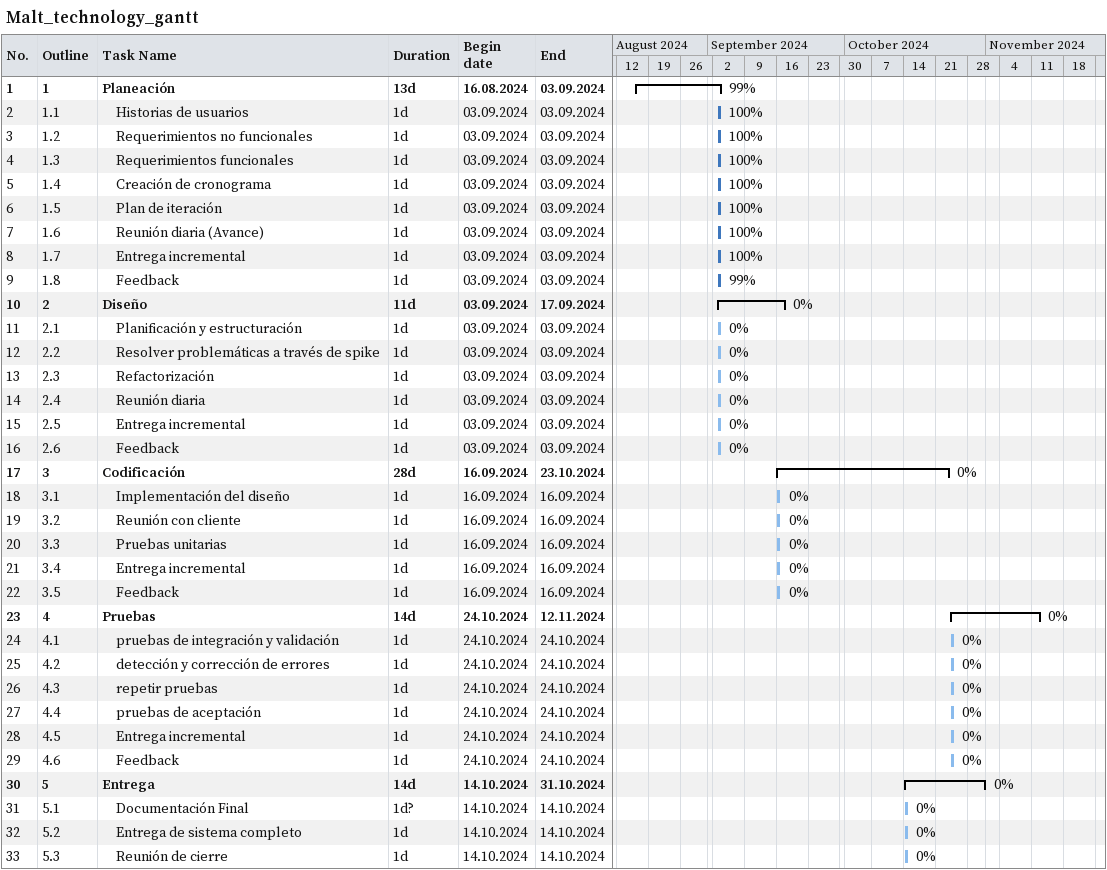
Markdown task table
Malt_technology_gantt

| ID | WBS | Task | Duration | Start | Finish | % complete |
|---|---|---|---|---|---|---|
| 1 | 1 | **Planeación** | 13d | 2024-08-16 | 2024-09-03 | 99 |
| 2 | 1.1 | Historias de usuarios | 1d | 2024-09-03 | 2024-09-03 | 100 |
| 3 | 1.2 | Requerimientos no funcionales | 1d | 2024-09-03 | 2024-09-03 | 100 |
| 4 | 1.3 | Requerimientos funcionales | 1d | 2024-09-03 | 2024-09-03 | 100 |
| 5 | 1.4 | Creación de cronograma | 1d | 2024-09-03 | 2024-09-03 | 100 |
| 6 | 1.5 | Plan de iteración | 1d | 2024-09-03 | 2024-09-03 | 100 |
| 7 | 1.6 | Reunión diaria (Avance) | 1d | 2024-09-03 | 2024-09-03 | 100 |
| 8 | 1.7 | Entrega incremental | 1d | 2024-09-03 | 2024-09-03 | 100 |
| 9 | 1.8 | Feedback | 1d | 2024-09-03 | 2024-09-03 | 99 |
| 10 | 2 | **Diseño** | 11d | 2024-09-03 | 2024-09-17 | 0 |
| 11 | 2.1 | Planificación y estructuración | 1d | 2024-09-03 | 2024-09-03 | 0 |
| 12 | 2.2 | Resolver problemáticas a través de spike | 1d | 2024-09-03 | 2024-09-03 | 0 |
| 13 | 2.3 | Refactorización | 1d | 2024-09-03 | 2024-09-03 | 0 |
| 14 | 2.4 | Reunión diaria | 1d | 2024-09-03 | 2024-09-03 | 0 |
| 15 | 2.5 | Entrega incremental | 1d | 2024-09-03 | 2024-09-03 | 0 |
| 16 | 2.6 | Feedback | 1d | 2024-09-03 | 2024-09-03 | 0 |
| 17 | 3 | **Codificación** | 28d | 2024-09-16 | 2024-10-23 | 0 |
| 18 | 3.1 | Implementación del diseño | 1d | 2024-09-16 | 2024-09-16 | 0 |
| 19 | 3.2 | Reunión con cliente | 1d | 2024-09-16 | 2024-09-16 | 0 |
| 20 | 3.3 | Pruebas unitarias | 1d | 2024-09-16 | 2024-09-16 | 0 |
| 21 | 3.4 | Entrega incremental | 1d | 2024-09-16 | 2024-09-16 | 0 |
| 22 | 3.5 | Feedback | 1d | 2024-09-16 | 2024-09-16 | 0 |
| 23 | 4 | **Pruebas** | 14d | 2024-10-24 | 2024-11-12 | 0 |
| 24 | 4.1 | pruebas de integración y validación | 1d | 2024-10-24 | 2024-10-24 | 0 |
| 25 | 4.2 | detección y corrección de errores | 1d | 2024-10-24 | 2024-10-24 | 0 |
| 26 | 4.3 | repetir pruebas | 1d | 2024-10-24 | 2024-10-24 | 0 |
| 27 | 4.4 | pruebas de aceptación | 1d | 2024-10-24 | 2024-10-24 | 0 |
| 28 | 4.5 | Entrega incremental | 1d | 2024-10-24 | 2024-10-24 | 0 |
| 29 | 4.6 | Feedback | 1d | 2024-10-24 | 2024-10-24 | 0 |
| 30 | 5 | **Entrega** | 14d | 2024-10-14 | 2024-10-31 | 0 |
| 31 | 5.1 | Documentación Final | 1d? | 2024-10-14 | 2024-10-14 | 0 |
| 32 | 5.2 | Entrega de sistema completo | 1d | 2024-10-14 | 2024-10-14 | 0 |
| 33 | 5.3 | Reunión de cierre | 1d | 2024-10-14 | 2024-10-14 | 0 |
